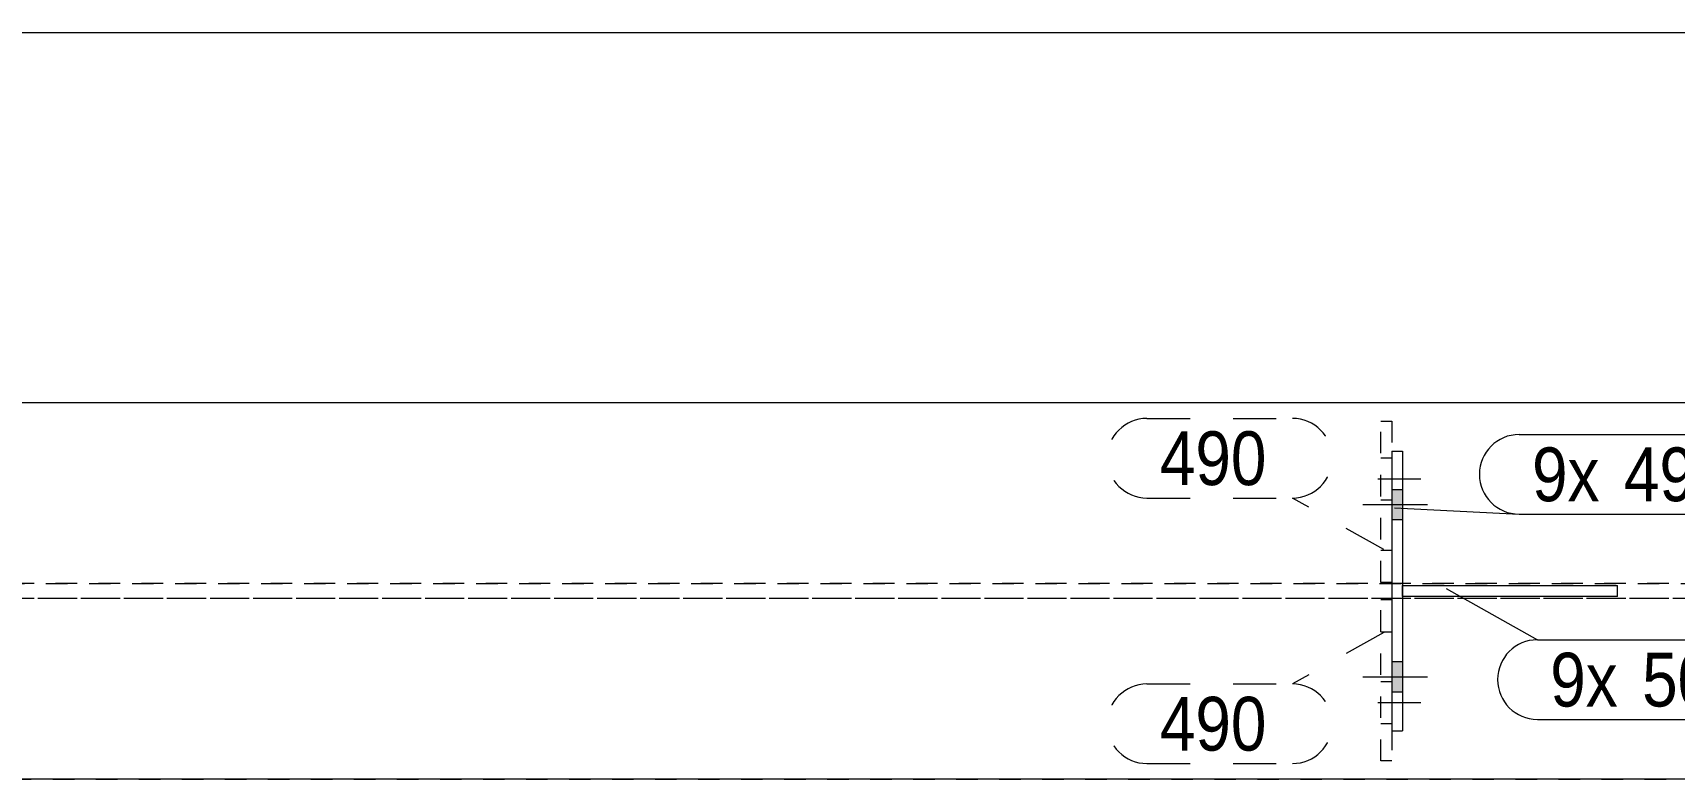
# Model space of a CAD drawing. Header units: millimetres. Extents: x 2 to 825, y 1 to 579.
# Drawn here: x 169.6 to 245.9, y 544.3 to 579 of the extents above; entities that cross this region are included whole.
import ezdxf

# ---------------------------------------------------------------- set-up
doc = ezdxf.new("R2010")
doc.units = ezdxf.units.MM
for name, pattern in [('XKITLINE00', [0]), ('XKITLINE01', [4, 1, -1, 1, -1]), ('XKITLINE02', [4, 2, -2])]:
    doc.linetypes.add(name, pattern=pattern)
for name, color, linetype, lineweight in [('Bolt', 3, 'Continuous', 0), ('DrawingSheet', 5, 'Continuous', 0), ('Part', 2, 'Continuous', 0), ('PartMark', 7, 'Continuous', 0)]:
    doc.layers.add(name, color=color, linetype=linetype, lineweight=lineweight)
doc.styles.add('ARIAL', font='ARIAL.TTF')

# ---------------------------------------------------------------- blocks, each defined once
blk = doc.blocks.new('*A72')
at = {"layer": 'Bolt'}
for points in [[(232.737, 557.75), (233.237, 557.75), (233.237, 556.35), (232.737, 556.35)], [(232.737, 557.75), (233.237, 557.75), (233.237, 556.35), (232.737, 556.35)], [(232.737, 549.75), (233.237, 549.75), (233.237, 548.35), (232.737, 548.35)], [(232.737, 549.75), (233.237, 549.75), (233.237, 548.35), (232.737, 548.35)]]:
    blk.add_hatch(color=3, dxfattribs=at).paths.add_polyline_path(points, flags=17)
at = {"layer": 'Bolt', "color": 3, "linetype": 'XKITLINE00', "lineweight": 0}
for p, q in [((234.397, 557.05), (231.397, 557.05)), ((234.397, 557.05), (231.397, 557.05)), ((233.237, 557.75), (232.737, 557.75)), ((233.237, 557.75), (232.737, 557.75)), ((233.237, 556.35), (232.737, 556.35)), ((233.237, 556.35), (232.737, 556.35)), ((233.237, 549.75), (232.737, 549.75)), ((233.237, 549.75), (232.737, 549.75)), ((234.397, 549.05), (231.397, 549.05)), ((234.397, 549.05), (231.397, 549.05)), ((233.237, 548.35), (232.737, 548.35)), ((233.237, 548.35), (232.737, 548.35))]:
    blk.add_line(p, q, dxfattribs=at)
blk = doc.blocks.new('*A73')
at = {"layer": 'Bolt', "color": 3, "linetype": 'XKITLINE02', "lineweight": 0}
for p, q in [((232.737, 548.832), (232.237, 548.832)), ((234.087, 547.85), (231.087, 547.85)), ((232.737, 546.868), (232.237, 546.868))]:
    blk.add_line(p, q, dxfattribs=at)
blk = doc.blocks.new('*A74')
at = {"layer": 'Bolt', "color": 3, "linetype": 'XKITLINE02', "lineweight": 0}
for p, q in [((232.737, 559.232), (232.237, 559.232)), ((234.087, 558.25), (231.087, 558.25)), ((232.737, 557.268), (232.237, 557.268))]:
    blk.add_line(p, q, dxfattribs=at)
blk = doc.blocks.new('*A78')
at = {"layer": 'Part', "color": 2, "linetype": 'XKITLINE00', "lineweight": 0}
for p, q in [((328.801, 561.8), (123.857, 561.8)), ((328.801, 544.3), (123.857, 544.3))]:
    blk.add_line(p, q, dxfattribs=at)
at = {"layer": 'Part', "color": 7, "linetype": 'XKITLINE01', "lineweight": 0}
for p, q in [((120.176, 553.4), (328.801, 553.4)), ((328.801, 552.7), (120.176, 552.7))]:
    blk.add_line(p, q, dxfattribs=at)
blk = doc.blocks.new('*A103')
at = {"layer": 'Part', "color": 2, "linetype": 'XKITLINE00', "lineweight": 0}
for p, q in [((232.737, 559.55), (233.237, 559.55)), ((232.737, 559.55), (232.737, 546.55)), ((233.237, 559.55), (233.237, 546.55)), ((232.737, 546.55), (233.237, 546.55))]:
    blk.add_line(p, q, dxfattribs=at)
blk = doc.blocks.new('*A104')
at = {"layer": 'Part', "color": 2, "linetype": 'XKITLINE00', "lineweight": 0}
for p, q in [((233.237, 553.3), (243.237, 553.3)), ((243.237, 552.8), (243.237, 553.3)), ((243.237, 552.8), (233.237, 552.8))]:
    blk.add_line(p, q, dxfattribs=at)
at = {"layer": 'Part', "color": 7, "linetype": 'XKITLINE01', "lineweight": 0}
blk.add_line((233.237, 552.8), (233.237, 553.3), dxfattribs=at)
blk.add_line((233.237, 552.8), (233.237, 553.3), dxfattribs=at)
blk = doc.blocks.new('*A105')
at = {"layer": 'Part', "color": 7, "linetype": 'XKITLINE01', "lineweight": 0}
for p, q in [((232.237, 545.15), (232.237, 552.65)), ((232.237, 552.65), (232.737, 552.65)), ((232.737, 552.65), (232.737, 545.15)), ((232.237, 551.15), (232.737, 551.15)), ((232.737, 545.15), (232.237, 545.15))]:
    blk.add_line(p, q, dxfattribs=at)
blk = doc.blocks.new('*A106')
at = {"layer": 'Part', "color": 7, "linetype": 'XKITLINE01', "lineweight": 0}
for p, q in [((232.237, 553.45), (232.237, 560.95)), ((232.237, 560.95), (232.737, 560.95)), ((232.737, 560.95), (232.737, 553.45)), ((232.237, 554.95), (232.737, 554.95)), ((232.737, 553.45), (232.237, 553.45))]:
    blk.add_line(p, q, dxfattribs=at)
blk = doc.blocks.new('*A110')
at = {"layer": 'Part', "color": 7, "linetype": 'XKITLINE01', "lineweight": 0}
for p, q in [((313.801, 561.8), (116.494, 561.8)), ((313.621, 553.4), (116.614, 553.4)), ((313.621, 552.7), (116.614, 552.7)), ((116.494, 544.3), (313.801, 544.3))]:
    blk.add_line(p, q, dxfattribs=at)
blk = doc.blocks.new('*A169')
at = {"layer": 'DrawingSheet', "color": 5, "linetype": 'XKITLINE00', "lineweight": 0}
blk.add_line((825, 579), (5, 579), dxfattribs=at)
blk = doc.blocks.new('*A257')
at = {"layer": 'PartMark', "color": 7, "linetype": 'XKITLINE02', "lineweight": 0}
for p, q in [((221.361, 561.072), (228.124, 561.072)), ((221.361, 557.372), (228.124, 557.372)), ((232.367, 554.979), (228.124, 557.372))]:
    blk.add_line(p, q, dxfattribs=at)
for centre, start, end in [((221.361, 559.222), 90, 270), ((228.124, 559.222), 270, 90)]:
    blk.add_arc(centre, 1.85, start, end, dxfattribs=at)
at = {"layer": 'PartMark', "color": 3, "style": 'ARIAL', "width": 0.85}
blk.add_text('490', height=2.5, dxfattribs=at).set_placement((221.961, 557.972))
blk = doc.blocks.new('*A258')
at = {"layer": 'PartMark', "color": 7, "linetype": 'XKITLINE02', "lineweight": 0}
for p, q in [((232.367, 551.121), (228.124, 548.728)), ((221.361, 548.728), (228.124, 548.728)), ((221.361, 545.028), (228.124, 545.028))]:
    blk.add_line(p, q, dxfattribs=at)
for centre, start, end in [((221.361, 546.878), 90, 270), ((228.124, 546.878), 270, 90)]:
    blk.add_arc(centre, 1.85, start, end, dxfattribs=at)
at = {"layer": 'PartMark', "color": 3, "style": 'ARIAL', "width": 0.85}
blk.add_text('490', height=2.5, dxfattribs=at).set_placement((221.961, 545.628))
blk = doc.blocks.new('*A262')
at = {"layer": 'PartMark', "color": 7, "linetype": 'XKITLINE00', "lineweight": 0}
for p, q in [((235.267, 553.171), (239.509, 550.778)), ((239.509, 550.778), (251.294, 550.778)), ((239.509, 547.078), (251.294, 547.078))]:
    blk.add_line(p, q, dxfattribs=at)
for centre, start, end in [((239.509, 548.928), 90, 270), ((251.294, 548.928), 270, 90)]:
    blk.add_arc(centre, 1.85, start, end, dxfattribs=at)
at = {"layer": 'PartMark', "color": 3, "style": 'ARIAL', "width": 0.85}
for s, p in [('9x', (240.109, 547.678)), ('501', (244.381, 547.678))]:
    blk.add_text(s, height=2.5, dxfattribs=at).set_placement(p)
blk = doc.blocks.new('*A263')
at = {"layer": 'PartMark', "color": 7, "linetype": 'XKITLINE00', "lineweight": 0}
for p, q in [((238.663, 560.323), (250.447, 560.323)), ((232.867, 556.921), (238.663, 556.623)), ((238.663, 556.623), (250.447, 556.623))]:
    blk.add_line(p, q, dxfattribs=at)
for centre, start, end in [((238.663, 558.473), 90, 270), ((250.447, 558.473), 270, 90)]:
    blk.add_arc(centre, 1.85, start, end, dxfattribs=at)
at = {"layer": 'PartMark', "color": 3, "style": 'ARIAL', "width": 0.85}
for s, p in [('9x', (239.263, 557.223)), ('491', (243.535, 557.223))]:
    blk.add_text(s, height=2.5, dxfattribs=at).set_placement(p)

msp = doc.modelspace()

# ---------------------------------------------------------------- block references
at = {"lineweight": 0}
for name in ['*A169', '*A110', '*A257', '*A106', '*A263', '*A103', '*A74', '*A72', '*A104', '*A105', '*A262', '*A258', '*A73']:
    msp.add_blockref(name, (0, 0), dxfattribs=at)
at = {"layer": 'Part', "lineweight": 0}
msp.add_blockref('*A78', (0, 0), dxfattribs=at)

doc.saveas('drawing.dxf')
